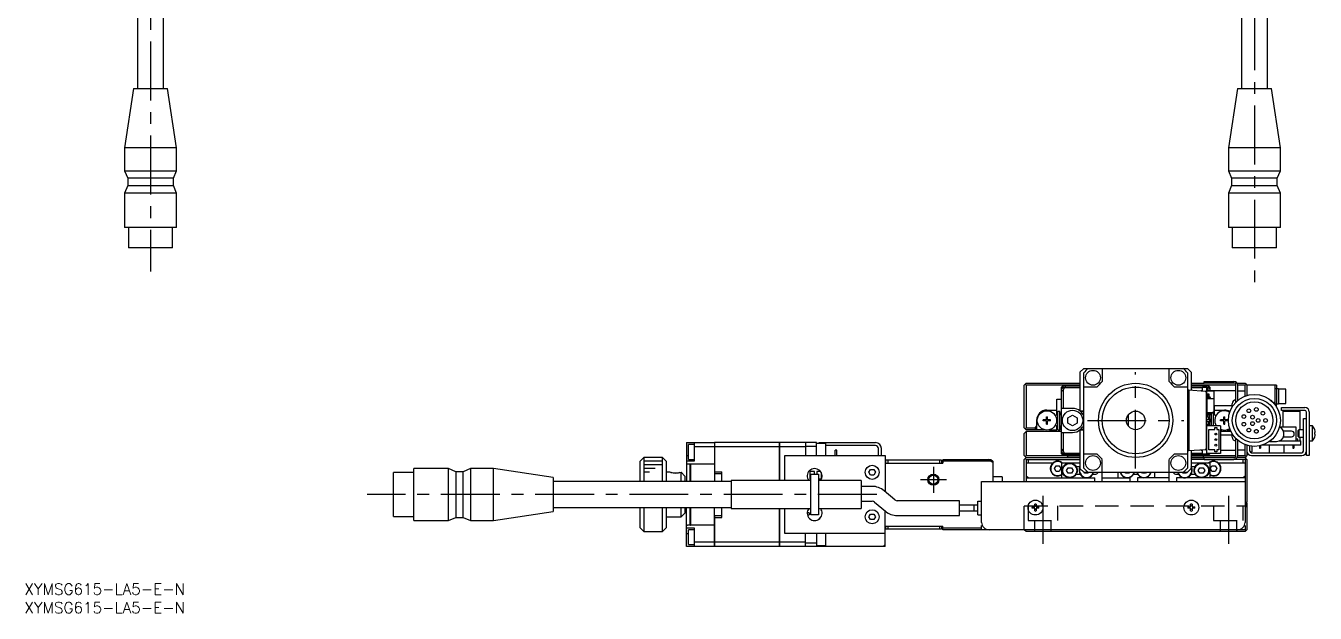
# Model space of a CAD drawing. Extents: x 0 to 729, y -8 to 401.
# Drawn here: x 0.4 to 347.8, y -8 to 150.4 of the extents above; entities that cross this region are included whole.
import ezdxf

# ---------------------------------------------------------------- set-up
doc = ezdxf.new("R2010")
doc.units = 0
doc.header["$LTSCALE"] = 0.5
doc.linetypes.add('CENTER', pattern=[50.8, 31.75, -6.35, 6.35, -6.35])
doc.linetypes.add('DASHED', pattern=[19.05, 12.7, -6.35])
for name, color, linetype in [('MSM_CENTER', 1, 'CENTER'), ('MSM_CONTINUOUS', 7, 'CONTINUOUS'), ('MSM_DASHED', 4, 'DASHED'), ('MSM_NARROW', 5, 'CONTINUOUS'), ('MSM_PART_NUMBER', 7, 'CONTINUOUS')]:
    doc.layers.add(name, color=color, linetype=linetype)
doc.styles.get("Standard").update_dxf_attribs({"font": 'txt.shx', "height": 1, "bigfont": 'bigfont.shx'})

# ---------------------------------------------------------------- blocks, each defined once
blk = doc.blocks.new('*U2')
at = {"layer": 'MSM_PART_NUMBER'}
blk.add_text('XYMSG615-LA5-E-N', height=3, dxfattribs=at).set_placement((0, -3))
blk = doc.blocks.new('*U3')
at = {"layer": 'MSM_PART_NUMBER'}
blk.add_text('XYMSG615-LA5-E-N', height=3, dxfattribs=at).set_placement((0, -8))

msp = doc.modelspace()

# ---------------------------------------------------------------- linework, layer by layer
at = {"layer": 'MSM_CENTER'}
for p, q in [((331.46, 230.51), (331.46, 80.51)), ((34, 171.59), (34, 84.16)), ((299.46, 31), (299.46, 57)), ((286.46, 44), (312.46, 44)), ((244.96, 31.5), (244.96, 24.5)), ((248.46, 28), (241.46, 28)), ((229.72, 24), (92.4, 24)), ((274.46, 23.64), (274.46, 10.71)), ((324.46, 23.64), (324.46, 10.71))]:
    msp.add_line(p, q, dxfattribs=at)
at = {"layer": 'MSM_CONTINUOUS'}
for p, q in [((327.96, 181.51), (327.96, 133.51)), ((334.96, 133.51), (334.96, 181.51)), ((30.5, 157.01), (30.5, 133.51)), ((37.5, 133.51), (37.5, 157.01)), ((29.43, 133.51), (27, 117.51)), ((29.43, 133.51), (38.57, 133.51)), ((41, 117.51), (38.57, 133.51)), ((326.89, 133.51), (324.46, 117.51)), ((326.89, 133.51), (336.03, 133.51)), ((338.46, 117.51), (336.03, 133.51)), ((41, 117.51), (27, 117.51)), ((27, 117.51), (27, 111.31)), ((41, 111.31), (41, 117.51)), ((338.46, 117.51), (324.46, 117.51)), ((324.46, 117.51), (324.46, 111.31)), ((338.46, 111.31), (338.46, 117.51)), ((27, 111.31), (41, 111.31)), ((27, 111.31), (27.85, 109.31)), ((40.15, 109.31), (41, 111.31)), ((324.46, 111.31), (338.46, 111.31)), ((324.46, 111.31), (325.31, 109.31)), ((337.61, 109.31), (338.46, 111.31)), ((40.15, 109.31), (27.85, 109.31)), ((27.85, 109.31), (27.85, 107.31)), ((40.15, 107.31), (40.15, 109.31)), ((337.61, 109.31), (325.31, 109.31)), ((325.31, 109.31), (325.31, 107.31)), ((337.61, 107.31), (337.61, 109.31)), ((27.85, 107.31), (27, 105.31)), ((41, 105.31), (27, 105.31)), ((27, 105.31), (27, 96.01)), ((27.85, 107.31), (40.15, 107.31)), ((41, 105.31), (40.15, 107.31)), ((41, 96.01), (41, 105.31)), ((325.31, 107.31), (324.46, 105.31)), ((338.46, 105.31), (324.46, 105.31)), ((324.46, 105.31), (324.46, 96.01)), ((325.31, 107.31), (337.61, 107.31)), ((338.46, 105.31), (337.61, 107.31)), ((338.46, 96.01), (338.46, 105.31)), ((41, 96.01), (27, 96.01)), ((28.05, 96.01), (28.05, 90.51)), ((39.95, 90.51), (39.95, 96.01)), ((338.46, 96.01), (324.46, 96.01)), ((325.51, 96.01), (325.51, 90.51)), ((337.41, 90.51), (337.41, 96.01)), ((39.95, 90.51), (28.05, 90.51)), ((337.41, 90.51), (325.51, 90.51)), ((285.46, 58), (284.46, 57)), ((284.46, 57), (284.46, 46.6)), ((285.46, 58), (313.46, 58)), ((285.46, 31.15), (285.46, 56.85)), ((290.46, 58), (290.46, 54.5)), ((308.46, 54.5), (308.46, 58)), ((314.46, 57), (313.46, 58)), ((313.46, 56.85), (313.46, 31.15)), ((314.46, 57), (314.46, 52.18)), ((269.46, 53.5), (269.96, 54)), ((269.46, 42), (269.46, 53.5)), ((269.71, 53.75), (269.96, 53.5)), ((269.96, 54), (284.46, 54)), ((269.96, 53.5), (269.96, 42)), ((284.46, 53.5), (269.96, 53.5)), ((279.96, 53.5), (279.46, 53)), ((279.46, 35), (279.46, 53)), ((279.46, 52.4), (279.96, 52.9)), ((279.46, 52.5), (279.56, 52.5)), ((279.96, 52.29), (279.46, 51.79)), ((279.96, 52.9), (279.96, 53.3)), ((279.96, 53.3), (284.46, 53.3)), ((280.27, 52.9), (279.96, 52.29)), ((279.96, 52.9), (284.46, 52.9)), ((279.96, 52.29), (279.96, 47.25)), ((280.46, 53.3), (280.46, 52.9)), ((288.96, 53), (285.46, 53)), ((313.46, 53), (309.96, 53)), ((313.46, 52.25), (313.76, 52.23)), ((313.76, 52.23), (318.18, 51.92)), ((313.76, 52.23), (313.76, 35.77)), ((314.46, 54), (317.96, 54)), ((326.46, 53.5), (314.46, 53.5)), ((314.46, 53.3), (318.96, 53.3)), ((314.46, 52.9), (317.46, 52.9)), ((317.46, 51.97), (317.46, 53)), ((317.46, 53), (318.66, 53)), ((317.96, 54), (317.96, 54.5)), ((317.96, 54.5), (325.96, 54.5)), ((326.26, 54), (317.96, 54)), ((318.46, 53), (318.46, 53.3)), ((318.66, 35), (318.66, 53)), ((318.66, 52.9), (318.96, 52.9)), ((318.96, 52.29), (318.66, 52.89)), ((319.46, 53), (318.96, 53.5)), ((318.96, 53.3), (318.96, 52.9)), ((318.96, 52.9), (319.46, 52.4)), ((319.35, 51.9), (318.96, 52.29)), ((318.96, 51.9), (318.96, 52.29)), ((319.36, 52.5), (319.46, 52.5)), ((319.46, 53), (319.46, 51.9)), ((326.46, 48.9), (326.46, 53.8)), ((326.83, 54), (328.96, 54)), ((326.96, 49.36), (326.96, 53.5)), ((328.96, 53.5), (326.96, 53.5)), ((328.96, 54), (329.46, 53.5)), ((328.96, 53.5), (329.21, 53.75)), ((328.96, 50.54), (328.96, 53.5)), ((337.46, 53.5), (329.46, 53.5)), ((329.46, 53.5), (329.46, 50.71)), ((336.96, 53.5), (336.96, 48.33)), ((337.96, 52.5), (336.96, 52.5)), ((337.46, 53.5), (337.46, 52.5)), ((337.46, 52.5), (337.46, 48.5)), ((337.96, 52.5), (337.96, 48.5)), ((339.96, 52.4), (337.96, 52.4)), ((339.96, 48.6), (339.96, 52.4)), ((278.26, 49.7), (279.46, 49.7)), ((278.26, 45.55), (278.26, 49.7)), ((317.46, 52), (317.04, 52)), ((318.46, 51.62), (318.46, 36.38)), ((320.66, 51.9), (318.66, 51.9)), ((318.66, 51.17), (319.21, 51.17)), ((318.66, 50.95), (318.89, 50.95)), ((318.66, 50.7), (318.89, 50.7)), ((318.66, 50.64), (318.89, 50.64)), ((318.66, 50.22), (318.75, 50.22)), ((318.76, 46.1), (318.76, 49.8)), ((318.86, 49.9), (320.44, 49.9)), ((318.89, 50.44), (318.89, 50.95)), ((318.99, 50.34), (319.32, 50.34)), ((319.32, 50.11), (318.99, 50.11)), ((319.21, 51.17), (319.21, 50.34)), ((319.21, 50.11), (319.21, 49.9)), ((319.42, 49.9), (319.42, 50.01)), ((326.46, 52), (319.46, 52)), ((319.65, 49.9), (319.65, 50.01)), ((320.54, 49.8), (320.54, 46.42)), ((320.66, 48.1), (320.66, 51.9)), ((328.96, 51.9), (326.96, 51.9)), ((327.13, 49.5), (326.96, 49.5)), ((336.96, 49), (336.65, 48.69)), ((275.56, 46.8), (278.26, 46.8)), ((277.96, 45.38), (278.26, 45.55)), ((278.46, 41.5), (278.46, 46.5)), ((278.46, 46.5), (279.06, 46.5)), ((279.06, 41.5), (279.06, 46.5)), ((279.26, 46), (279.46, 46.2)), ((279.26, 46), (279.26, 45.55)), ((279.46, 46), (279.26, 46)), ((279.46, 45.43), (279.26, 45.55)), ((282.46, 47.25), (279.46, 47.25)), ((281.21, 44.72), (282.46, 45.44)), ((282.46, 45.44), (283.71, 44.72)), ((284.46, 46.6), (285.46, 46.6)), ((284.55, 46.49), (285.46, 46.49)), ((297.46, 45.5), (297.46, 42.5)), ((318.66, 48.22), (318.76, 48.22)), ((318.66, 48.1), (318.76, 48.1)), ((318.66, 47.25), (318.76, 47.25)), ((318.66, 46.69), (318.76, 46.69)), ((318.66, 45.5), (318.66, 45.5)), ((318.89, 45.27), (318.66, 45.27)), ((318.89, 45.2), (318.66, 45.2)), ((320.12, 46), (318.86, 46)), ((318.89, 44.95), (318.89, 45.46)), ((318.9, 45.5), (319.46, 45.5)), ((319.32, 45.79), (318.99, 45.79)), ((318.99, 45.56), (319.32, 45.56)), ((319.09, 46), (319.09, 45.79)), ((319.09, 45.56), (319.09, 45.5)), ((319.21, 46), (319.21, 45.79)), ((319.21, 45.56), (319.21, 45.5)), ((319.42, 45.89), (319.42, 46)), ((319.46, 42.57), (319.46, 45.59)), ((319.66, 45.55), (319.46, 45.43)), ((319.66, 46), (319.65, 46)), ((319.65, 45.89), (319.65, 46)), ((319.66, 45.55), (319.66, 46)), ((319.66, 46), (319.66, 46)), ((319.86, 42.57), (319.86, 46)), ((320.51, 46.35), (320.19, 46.03)), ((320.46, 42.57), (320.46, 46.3)), ((320.54, 48.1), (320.66, 48.1)), ((320.54, 48), (325.46, 48)), ((320.66, 48), (320.66, 45.55)), ((320.66, 46.8), (323.36, 46.8)), ((320.66, 45.55), (320.96, 45.38)), ((325.46, 47.61), (325.46, 48.5)), ((336.82, 48.5), (337.96, 48.5)), ((337.46, 47.61), (337.46, 48.5)), ((337.96, 48.6), (339.96, 48.6)), ((338.76, 46.7), (338.76, 47.5)), ((338.76, 47.5), (345.06, 47.5)), ((344.96, 46.7), (338.76, 46.7)), ((339.21, 42.2), (339.21, 46.5)), ((339.21, 46.5), (340.21, 46.5)), ((340.21, 46.5), (340.21, 46.4)), ((342.71, 46.4), (340.21, 46.4)), ((341.01, 46.4), (341.01, 46.5)), ((341.91, 46.5), (341.01, 46.5)), ((341.39, 46.4), (341.39, 46.5)), ((341.54, 46.4), (341.54, 46.5)), ((341.91, 46.4), (341.91, 46.5)), ((342.71, 46.5), (342.71, 46.4)), ((342.71, 46.5), (343.71, 46.5)), ((343.71, 46.5), (343.71, 41.5)), ((345.46, 34.5), (345.46, 46.2)), ((346.26, 46.3), (346.26, 34.5)), ((269.96, 41.5), (269.46, 42)), ((269.96, 42), (269.71, 41.75)), ((269.96, 42), (272.26, 42)), ((272.76, 42.5), (272.26, 42)), ((272.26, 42), (272.76, 41.65)), ((272.76, 44), (272.76, 41.5)), ((274.56, 43.86), (274.56, 44.15)), ((275.36, 44.15), (274.56, 44.15)), ((275.36, 43.86), (274.56, 43.86)), ((275.09, 44.15), (275.09, 43.86)), ((275.42, 44.21), (275.42, 45)), ((275.42, 45), (275.71, 45)), ((275.71, 44.47), (275.42, 44.47)), ((275.42, 43), (275.42, 43.8)), ((275.71, 43.53), (275.42, 43.53)), ((275.42, 43), (275.71, 43)), ((275.71, 44.21), (275.71, 45)), ((275.71, 43), (275.71, 43.8)), ((276.56, 44.15), (275.77, 44.15)), ((276.56, 43.86), (275.77, 43.86)), ((276.03, 43.86), (276.03, 44.15)), ((276.56, 43.86), (276.56, 44.15)), ((278.26, 42.45), (277.96, 42.62)), ((278.26, 41.5), (278.26, 42.45)), ((279.26, 42.45), (279.46, 42.57)), ((279.26, 42.45), (279.26, 41)), ((281.21, 43.28), (281.21, 44.72)), ((282.46, 42.56), (281.21, 43.28)), ((283.71, 43.28), (282.46, 42.56)), ((283.71, 44.72), (283.71, 43.28)), ((318.89, 44.95), (318.66, 44.95)), ((318.66, 44.25), (319.46, 44.25)), ((318.66, 43.75), (319.46, 43.75)), ((318.66, 43), (319.46, 43)), ((322.36, 42.57), (318.66, 42.57)), ((318.89, 45), (319.46, 45)), ((319.09, 45), (319.09, 44.25)), ((319.09, 43.75), (319.09, 43)), ((319.21, 45), (319.21, 44.25)), ((319.21, 43.75), (319.21, 43)), ((320.81, 42.07), (321.31, 42.07)), ((320.81, 41.57), (320.81, 42.07)), ((320.96, 42.62), (320.88, 42.57)), ((321.31, 42.07), (321.31, 41.57)), ((322.36, 43.86), (322.36, 44.15)), ((323.16, 44.15), (322.36, 44.15)), ((323.16, 43.86), (322.36, 43.86)), ((322.36, 42.57), (322.36, 35.07)), ((322.89, 44.15), (322.89, 43.86)), ((323.22, 45), (323.51, 45)), ((323.22, 44.21), (323.22, 45)), ((323.51, 44.47), (323.22, 44.47)), ((323.22, 43), (323.22, 43.8)), ((323.51, 43.53), (323.22, 43.53)), ((323.22, 43), (323.51, 43)), ((323.51, 44.21), (323.51, 45)), ((323.51, 43), (323.51, 43.8)), ((324.36, 44.15), (323.57, 44.15)), ((324.36, 43.86), (323.57, 43.86)), ((323.83, 43.86), (323.83, 44.15)), ((324.36, 43.86), (324.36, 44.15)), ((342.71, 42.2), (338.23, 42.2)), ((342.71, 38.5), (342.71, 42.2)), ((344.66, 35.7), (344.66, 44.5)), ((344.66, 44.5), (345.46, 44.5)), ((347.16, 42.5), (346.26, 42.5)), ((347.16, 38.5), (347.16, 42.5)), ((269.46, 40.5), (269.96, 41)), ((269.46, 34.5), (269.46, 40.5)), ((274.85, 41.5), (269.96, 41.5)), ((269.96, 41), (269.96, 34.5)), ((279.26, 41), (269.96, 41)), ((276.28, 41.5), (278.26, 41.5)), ((278.46, 41.5), (279.06, 41.5)), ((279.46, 41.23), (279.26, 41.23)), ((279.46, 40.75), (282.46, 40.75)), ((279.96, 40.75), (279.96, 35.71)), ((284.46, 41.4), (284.46, 31)), ((285.46, 41.4), (284.46, 41.4)), ((285.46, 41.51), (284.55, 41.51)), ((319.16, 36.07), (319.16, 41.57)), ((319.16, 41.57), (320.81, 41.57)), ((321.31, 41.57), (321.86, 41.57)), ((321.86, 41.57), (321.86, 36.07)), ((322.36, 41.5), (322.65, 41.5)), ((325.14, 41), (322.36, 41)), ((325.46, 40), (322.36, 40)), ((324.08, 41.5), (324.92, 41.5)), ((325.46, 39.5), (325.46, 40.39)), ((326.46, 34.2), (326.46, 39.1)), ((326.96, 34.5), (326.96, 38.64)), ((326.96, 38.5), (327.13, 38.5)), ((335.59, 38.35), (337.46, 38.35)), ((338.22, 38.5), (343.96, 38.5)), ((341.46, 41.1), (339.32, 41.1)), ((339.32, 39.6), (341.46, 39.6)), ((342.71, 39.05), (343.17, 39.05)), ((343.17, 38.5), (343.17, 39.05)), ((343.46, 41.5), (343.26, 41.3)), ((343.26, 39.7), (343.26, 41.3)), ((343.26, 39.7), (343.46, 39.5)), ((343.46, 41.5), (343.46, 39.5)), ((344.66, 41.5), (343.46, 41.5)), ((343.46, 39.5), (344.66, 39.5)), ((343.71, 39.5), (343.71, 38.5)), ((343.96, 37.3), (343.96, 38.5)), ((346.26, 38.5), (347.16, 38.5)), ((347.72, 41.43), (347.72, 41.45)), ((347.72, 40.7), (347.85, 40.7)), ((347.72, 40.3), (347.72, 40.7)), ((347.85, 40.3), (347.72, 40.3)), ((347.72, 39.55), (347.72, 39.57)), ((178.46, 38), (178.46, 27.5)), ((178.46, 38), (185.96, 38)), ((178.96, 33.5), (178.96, 37.5)), ((180.46, 37.5), (178.96, 37.5)), ((180.46, 38), (180.46, 33)), ((185.96, 36.85), (180.46, 36.85)), ((185.96, 38), (185.96, 27.5)), ((185.96, 37.99), (185.97, 37.99)), ((185.96, 36.84), (185.97, 36.84)), ((185.97, 38), (185.97, 29.65)), ((203.46, 38), (185.97, 38)), ((203.46, 36.85), (185.97, 36.85)), ((203.46, 27.75), (203.46, 38)), ((203.46, 37.99), (203.47, 37.99)), ((203.46, 36.84), (203.47, 36.84)), ((213.46, 38), (203.47, 38)), ((203.47, 38), (203.47, 27.75)), ((210.46, 36.85), (203.47, 36.85)), ((210.46, 38), (210.46, 34.5)), ((213.46, 37), (210.46, 37)), ((213.46, 34.5), (213.46, 38)), ((215.96, 37.75), (213.46, 37.75)), ((214.16, 37.75), (214.16, 38)), ((214.16, 38), (229.36, 38)), ((214.66, 38), (214.66, 37.75)), ((215.96, 34.5), (215.96, 37.75)), ((229.36, 37.2), (215.96, 37.2)), ((218.46, 34.5), (218.46, 36)), ((218.96, 36), (218.46, 36)), ((218.96, 34.5), (218.96, 36)), ((230.16, 34.5), (230.16, 36.4)), ((230.96, 34.5), (230.96, 36.4)), ((279.46, 36.21), (279.96, 35.71)), ((279.96, 35.1), (279.46, 35.6)), ((279.46, 35.5), (279.56, 35.5)), ((279.46, 35), (279.96, 34.5)), ((279.96, 35.71), (280.27, 35.1)), ((279.96, 34.7), (279.96, 35.1)), ((284.46, 35.1), (279.96, 35.1)), ((280.46, 35.1), (280.46, 34.7)), ((285.46, 35), (288.96, 35)), ((309.96, 35), (313.46, 35)), ((313.76, 35.77), (313.46, 35.75)), ((318.18, 36.08), (313.76, 35.77)), ((314.46, 35.82), (314.46, 31)), ((317.46, 35.1), (314.46, 35.1)), ((317.04, 36), (317.46, 36)), ((317.46, 35), (317.46, 36.03)), ((317.46, 35), (318.66, 35)), ((318.46, 34.7), (318.46, 35)), ((322.36, 35.07), (318.66, 35.07)), ((318.96, 35.07), (318.96, 34.7)), ((318.96, 34.5), (319.46, 35)), ((320.81, 36.07), (319.16, 36.07)), ((319.46, 35), (319.46, 35.07)), ((320.81, 35.57), (320.81, 36.07)), ((321.31, 35.57), (320.81, 35.57)), ((321.86, 36.07), (321.31, 36.07)), ((321.31, 36.07), (321.31, 35.57)), ((322.36, 36), (326.46, 36)), ((326.96, 36.1), (328.96, 36.1)), ((328.96, 34.5), (328.96, 37.46)), ((329.46, 37.29), (329.46, 34.5)), ((330.26, 35.7), (330.26, 37.1)), ((330.31, 35.5), (330.76, 35.5)), ((330.66, 35.3), (344.26, 35.3)), ((330.76, 37.04), (330.76, 35.5)), ((332.84, 37.14), (332.84, 36.5)), ((332.84, 36.5), (333.09, 36.5)), ((333.09, 37.19), (333.09, 36.5)), ((343.96, 37.3), (333.49, 37.3)), ((335.46, 37.3), (335.46, 35.3)), ((339.46, 35.3), (339.46, 37.3)), ((341.84, 37.3), (341.84, 36.5)), ((341.84, 36.5), (342.09, 36.5)), ((342.09, 37.3), (342.09, 36.5)), ((166.96, 34), (165.96, 33)), ((165.96, 27.5), (165.96, 33)), ((166.96, 34), (166.96, 27.5)), ((171.96, 34), (166.96, 34)), ((171.96, 27.5), (171.96, 34)), ((172.96, 33), (171.96, 34)), ((172.96, 33), (172.96, 27.5)), ((178.46, 34.5), (178.96, 34.5)), ((180.46, 33), (178.46, 33)), ((178.66, 32.23), (178.46, 32.23)), ((178.66, 32.25), (178.66, 32.23)), ((178.66, 32.25), (179.46, 32.25)), ((178.96, 33.5), (180.46, 33.5)), ((179.46, 27.5), (179.46, 32.25)), ((179.46, 32.24), (179.47, 32.24)), ((179.47, 32.25), (179.47, 27.5)), ((179.47, 32.25), (185.96, 32.25)), ((204.96, 34.5), (231.96, 34.5)), ((204.96, 27.75), (204.96, 34.5)), ((231.96, 34.5), (231.96, 24.79)), ((247.16, 33.3), (231.96, 33.3)), ((231.96, 32.5), (247.46, 32.5)), ((232.16, 32.5), (232.16, 33.3)), ((232.66, 33.3), (232.66, 32.5)), ((246.66, 32.5), (246.66, 33.3)), ((247.16, 33.3), (247.16, 32.5)), ((247.46, 33.5), (247.46, 32.5)), ((247.46, 33.5), (260.46, 33.5)), ((260.35, 33), (247.46, 33)), ((260.35, 33), (259.85, 33.5)), ((260.96, 32.69), (260.35, 33)), ((260.46, 33.5), (260.96, 33)), ((260.96, 33), (260.96, 27.5)), ((269.96, 34), (269.46, 34.5)), ((269.46, 33.5), (269.96, 34)), ((269.46, 27.5), (269.46, 33.5)), ((269.96, 34.5), (269.71, 34.25)), ((269.71, 33.75), (269.96, 33.5)), ((269.96, 34.5), (284.46, 34.5)), ((269.96, 34), (284.46, 34)), ((269.96, 33.5), (284.46, 33.5)), ((269.96, 33.5), (269.96, 27.5)), ((277.14, 32.5), (269.96, 32.5)), ((270.46, 33.5), (270.46, 32.5)), ((277.59, 31), (278.03, 31.75)), ((278.03, 31.75), (278.89, 31.75)), ((278.89, 31.75), (279.33, 31)), ((284.46, 32.5), (279.46, 32.5)), ((279.46, 32.5), (279.46, 28.5)), ((284.46, 34.7), (279.96, 34.7)), ((281.31, 34.35), (280.96, 34)), ((284.46, 34.35), (281.31, 34.35)), ((284.46, 31.5), (283.44, 31.5)), ((290.46, 27.5), (290.46, 33.5)), ((308.46, 27.5), (308.46, 33.5)), ((318.96, 34.7), (314.46, 34.7)), ((314.46, 34.5), (326.46, 34.5)), ((317.61, 34.35), (314.46, 34.35)), ((314.46, 34), (326.26, 34)), ((317.96, 33.5), (314.46, 33.5)), ((319.46, 32.5), (314.46, 32.5)), ((315.48, 31.5), (314.46, 31.5)), ((317.96, 34), (317.61, 34.35)), ((317.96, 33.5), (317.96, 34)), ((326.26, 34), (317.96, 34)), ((317.96, 33.5), (325.96, 33.5)), ((319.46, 32.5), (319.46, 28.5)), ((319.59, 31), (320.03, 31.75)), ((320.03, 31.75), (320.89, 31.75)), ((320.89, 31.75), (321.33, 31)), ((328.96, 32.5), (321.78, 32.5)), ((328.96, 33.5), (325.96, 33.5)), ((328.96, 34), (326.83, 34)), ((326.96, 34.5), (328.96, 34.5)), ((328.46, 32.5), (328.46, 33.5)), ((329.21, 34.25), (328.96, 34.5)), ((329.46, 34.5), (328.96, 34)), ((329.46, 33.5), (328.96, 34)), ((328.96, 33.5), (329.21, 33.75)), ((328.96, 33.5), (328.96, 16.5)), ((329.46, 33.5), (329.46, 22)), ((330.66, 34.5), (344.26, 34.5)), ((346.26, 34.5), (345.46, 34.5)), ((99.46, 18.05), (99.46, 29.95)), ((104.96, 29.95), (99.46, 29.95)), ((104.96, 17), (104.96, 31)), ((114.26, 31), (104.96, 31)), ((114.26, 17), (114.26, 31)), ((116.26, 30.15), (114.26, 31)), ((116.26, 30.15), (116.26, 17.85)), ((118.26, 30.15), (116.26, 30.15)), ((120.26, 31), (118.26, 30.15)), ((118.26, 17.85), (118.26, 30.15)), ((120.26, 31), (120.26, 17)), ((126.46, 31), (120.26, 31)), ((126.46, 17), (126.46, 31)), ((142.46, 28.57), (126.46, 31)), ((142.46, 28.57), (142.46, 19.43)), ((173.96, 30), (172.96, 30)), ((176.71, 30), (176.71, 30)), ((176.96, 27.5), (176.96, 30)), ((176.96, 30), (177.96, 29)), ((177.96, 29), (177.96, 27.5)), ((185.96, 29.65), (187.96, 29.65)), ((185.97, 30.15), (187.96, 30.15)), ((187.96, 27.5), (187.96, 30.15)), ((211.64, 30.22), (211.64, 28.22)), ((212.89, 30.22), (211.64, 30.22)), ((211.64, 28.22), (211.96, 28.22)), ((211.96, 18.5), (211.96, 29.5)), ((211.96, 29.5), (213.96, 29.5)), ((212.89, 29.5), (212.89, 30.22)), ((214.54, 30.22), (213.54, 30.22)), ((213.54, 30.22), (213.54, 29.5)), ((213.96, 29.5), (213.96, 18.5)), ((213.96, 28.22), (214.79, 28.22)), ((214.79, 28.22), (214.79, 29.8)), ((227.59, 30), (228.03, 30.75)), ((228.03, 29.25), (227.59, 30)), ((228.03, 30.75), (228.89, 30.75)), ((228.89, 29.25), (228.03, 29.25)), ((228.89, 30.75), (229.33, 30)), ((229.33, 30), (228.89, 29.25)), ((263.46, 28.75), (260.96, 28.75)), ((263.46, 28.75), (263.46, 27.5)), ((270.46, 28.5), (269.96, 29)), ((269.96, 28.5), (288.46, 28.5)), ((278.03, 30.25), (277.59, 31)), ((278.89, 30.25), (278.03, 30.25)), ((279.33, 31), (278.89, 30.25)), ((280.84, 30.5), (281.28, 31.25)), ((281.28, 29.75), (280.84, 30.5)), ((281.28, 31.25), (282.14, 31.25)), ((282.14, 29.75), (281.28, 29.75)), ((282.14, 31.25), (282.58, 30.5)), ((282.58, 30.5), (282.14, 29.75)), ((283.44, 29.5), (284.48, 29.5)), ((284.46, 31), (285.46, 30)), ((285.46, 30), (313.46, 30)), ((285.78, 29.75), (285.63, 30)), ((286.64, 29.75), (285.78, 29.75)), ((286.79, 30), (286.64, 29.75)), ((287.94, 29.5), (288.46, 29.5)), ((288.46, 27.5), (288.46, 28.5)), ((290.46, 28.5), (297.96, 28.5)), ((294.66, 30), (294.66, 28.5)), ((296.78, 29.75), (296.63, 30)), ((297.64, 29.75), (296.78, 29.75)), ((297.79, 30), (297.64, 29.75)), ((297.96, 27.5), (297.96, 28.5)), ((298.94, 29.5), (299.98, 29.5)), ((308.46, 28.5), (299.96, 28.5)), ((299.96, 28.5), (299.96, 27.5)), ((301.28, 29.75), (301.13, 30)), ((302.14, 29.75), (301.28, 29.75)), ((302.29, 30), (302.14, 29.75)), ((304.66, 28.5), (304.66, 30)), ((310.46, 29.5), (310.98, 29.5)), ((328.96, 28.5), (310.46, 28.5)), ((310.46, 28.5), (310.46, 27.5)), ((312.28, 29.75), (312.13, 30)), ((313.14, 29.75), (312.28, 29.75)), ((313.29, 30), (313.14, 29.75)), ((313.46, 30), (314.46, 31)), ((314.44, 29.5), (315.48, 29.5)), ((316.34, 30.5), (316.78, 31.25)), ((316.78, 29.75), (316.34, 30.5)), ((316.78, 31.25), (317.64, 31.25)), ((317.64, 29.75), (316.78, 29.75)), ((317.64, 31.25), (318.08, 30.5)), ((318.08, 30.5), (317.64, 29.75)), ((320.03, 30.25), (319.59, 31)), ((320.89, 30.25), (320.03, 30.25)), ((321.33, 31), (320.89, 30.25)), ((328.96, 29), (328.46, 28.5)), ((190.46, 27.5), (142.46, 27.5)), ((190.46, 27.75), (190.46, 20.25)), ((211.96, 27.75), (190.46, 27.75)), ((225.46, 27.75), (213.96, 27.75)), ((225.46, 27.75), (225.46, 20.25)), ((228.45, 26.21), (225.46, 26.21)), ((234.59, 22.58), (231.67, 25.04)), ((257.96, 16.5), (257.96, 27.5)), ((257.96, 27.5), (328.96, 27.5)), ((225.46, 22.21), (228.45, 22.21)), ((229.09, 21.97), (232.02, 19.52)), ((251.96, 22.35), (235.23, 22.35)), ((251.96, 18.35), (251.96, 22.35)), ((256.96, 21.1), (251.96, 21.1)), ((255.96, 19.6), (255.96, 21.1)), ((256.96, 22.2), (257.96, 22.2)), ((256.96, 18.5), (256.96, 22.2)), ((272.26, 20.7), (272.26, 21.43)), ((272.66, 21.43), (272.66, 20.7)), ((314.26, 20.7), (314.26, 21.43)), ((314.66, 21.43), (314.66, 20.7)), ((329.21, 21.75), (328.96, 22)), ((329.46, 22), (328.96, 21.5)), ((328.96, 21.4), (329.06, 21.4)), ((329.46, 21.23), (328.96, 21.23)), ((328.96, 20.5), (329.46, 21)), ((328.96, 21), (329.46, 21)), ((329.36, 21.9), (329.36, 21.7)), ((329.36, 21.8), (329.46, 21.7)), ((329.46, 21.7), (329.46, 14.5)), ((99.46, 18.05), (104.96, 18.05)), ((114.26, 17), (116.26, 17.85)), ((116.26, 17.85), (118.26, 17.85)), ((118.26, 17.85), (120.26, 17)), ((126.46, 17), (142.46, 19.43)), ((142.46, 20.5), (190.46, 20.5)), ((165.96, 15), (165.96, 20.5)), ((166.96, 20.5), (166.96, 14)), ((171.96, 14), (171.96, 20.5)), ((172.96, 20.5), (172.96, 15)), ((172.96, 18), (176.96, 18)), ((176.96, 18), (176.96, 20.5)), ((177.96, 19), (176.96, 18)), ((177.96, 20.5), (177.96, 19)), ((178.46, 10), (178.46, 20.5)), ((179.46, 15.75), (179.46, 20.5)), ((179.47, 20.5), (179.47, 15.75)), ((185.96, 10), (185.96, 20.5)), ((185.96, 18.35), (187.96, 18.35)), ((185.97, 18.35), (185.97, 10)), ((185.97, 17.85), (187.96, 17.85)), ((187.96, 17.85), (187.96, 20.5)), ((190.46, 20.25), (211.96, 20.25)), ((203.46, 10), (203.46, 20.25)), ((203.47, 20.25), (203.47, 10)), ((204.96, 13.5), (204.96, 20.25)), ((211.46, 19.07), (210.96, 19.07)), ((211.01, 18.57), (211.46, 18.57)), ((211.27, 20.07), (211.46, 20.07)), ((211.46, 20.25), (211.46, 20.07)), ((211.46, 19.07), (211.46, 18.57)), ((213.96, 18.5), (211.96, 18.5)), ((213.96, 20.25), (225.46, 20.25)), ((227.59, 18), (228.03, 18.75)), ((228.03, 17.25), (227.59, 18)), ((228.03, 18.75), (228.89, 18.75)), ((228.89, 18.75), (229.33, 18)), ((229.33, 18), (228.89, 17.25)), ((231.96, 10), (231.96, 19.57)), ((235.23, 18.35), (251.96, 18.35)), ((251.96, 19.6), (256.96, 19.6)), ((256.96, 18.5), (257.96, 18.5)), ((271.53, 20.7), (272.26, 20.7)), ((272.26, 20.3), (271.53, 20.3)), ((272.26, 19.57), (272.26, 20.3)), ((272.66, 20.7), (273.39, 20.7)), ((272.66, 20.3), (272.66, 19.57)), ((273.39, 20.3), (272.66, 20.3)), ((313.53, 20.7), (314.26, 20.7)), ((314.26, 20.3), (313.53, 20.3)), ((314.26, 19.57), (314.26, 20.3)), ((314.66, 20.7), (315.39, 20.7)), ((314.66, 20.3), (314.66, 19.57)), ((315.39, 20.3), (314.66, 20.3)), ((104.96, 17), (114.26, 17)), ((120.26, 17), (126.46, 17)), ((165.96, 15), (166.96, 14)), ((166.96, 14), (171.96, 14)), ((171.96, 14), (172.96, 15)), ((178.46, 15.77), (178.66, 15.77)), ((178.46, 15), (180.46, 15)), ((178.66, 15.77), (178.66, 15.75)), ((179.46, 15.75), (178.66, 15.75)), ((178.96, 10.5), (178.96, 14.5)), ((180.46, 14.5), (178.96, 14.5)), ((179.46, 15.76), (179.47, 15.76)), ((185.96, 15.75), (179.47, 15.75)), ((180.46, 15), (180.46, 10)), ((228.89, 17.25), (228.03, 17.25)), ((231.96, 15.5), (247.46, 15.5)), ((232.16, 14.7), (232.16, 15.5)), ((247.16, 14.7), (232.16, 14.7)), ((232.66, 15.5), (232.66, 14.7)), ((246.66, 14.7), (246.66, 15.5)), ((247.16, 15.5), (247.16, 14.7)), ((247.46, 14.5), (247.46, 15.5)), ((247.46, 15), (257.96, 15)), ((328.96, 14.5), (247.46, 14.5)), ((257.96, 14.5), (257.96, 15.7)), ((269.96, 14), (269.46, 14.5)), ((269.96, 14.5), (269.71, 14.25)), ((328.96, 14), (269.96, 14)), ((328.96, 15.7), (328.96, 14.5)), ((329.21, 14.25), (328.96, 14.5)), ((328.96, 14), (329.46, 14.5)), ((178.46, 13.5), (178.96, 13.5)), ((178.96, 10.5), (180.46, 10.5)), ((185.96, 11.15), (180.46, 11.15)), ((185.96, 11.16), (185.97, 11.16)), ((203.46, 11.15), (185.97, 11.15)), ((203.46, 11.16), (203.47, 11.16)), ((210.46, 11.15), (203.47, 11.15)), ((231.96, 13.5), (204.96, 13.5)), ((210.46, 10), (210.46, 13.5)), ((210.46, 11), (213.46, 11)), ((213.46, 13.5), (213.46, 10)), ((215.96, 10.25), (215.96, 13.5)), ((231.96, 10.5), (231.46, 10)), ((185.96, 10), (178.46, 10)), ((185.96, 10.01), (185.97, 10.01)), ((203.46, 10), (185.97, 10)), ((203.46, 10.01), (203.47, 10.01)), ((231.96, 10), (203.47, 10)), ((213.46, 10.25), (215.96, 10.25))]:
    msp.add_line(p, q, dxfattribs=at)
for centre, radius in [((287.96, 55.5), 2), ((310.96, 55.5), 2), ((299.46, 44), 10), ((299.46, 44), 9), ((331.46, 44), 7), ((331.46, 44), 5.95), ((331.46, 44), 5), ((275.56, 44), 2.6), ((282.46, 44), 2.75), ((299.46, 44), 2.5), ((328.64, 45.03), 0.5), ((329.96, 46.6), 0.5), ((330.96, 44.87), 0.5), ((331.98, 46.95), 0.5), ((333.76, 45.93), 0.5), ((328.64, 42.97), 0.5), ((329.96, 41.4), 0.5), ((330.96, 43.13), 0.5), ((332.46, 44), 0.5), ((333.76, 42.07), 0.5), ((334.46, 44), 0.5), ((321.06, 40.32), 0.25), ((321.06, 38.82), 0.25), ((331.98, 41.05), 0.5), ((321.06, 37.32), 0.25), ((228.46, 30), 1.9), ((281.71, 30.5), 2), ((281.71, 30.5), 1.9), ((287.96, 32.5), 2), ((310.96, 32.5), 2), ((317.21, 30.5), 2), ((317.21, 30.5), 1.9), ((244.96, 28), 1.23), ((272.46, 20.5), 2), ((314.46, 20.5), 2), ((228.46, 18), 1.9)]:
    msp.add_circle(centre, radius, dxfattribs=at)
for centre, radius, start, end in [((299.46, 44), 19, 132.5369, 137.4631), ((299.46, 44), 19, 42.5369, 47.4631), ((276.3, 67.16), 19, 311.7998, 318.2002), ((322.63, 67.16), 19, 221.7998, 228.2002), ((325.96, 53.5), 1, 0, 90), ((326.26, 53.8), 0.2, 0, 90), ((318.16, 51.62), 0.3, 0, 86), ((318.99, 50.44), 0.33, 180, 270), ((318.86, 49.8), 0.1, 90, 180), ((318.99, 50.44), 0.1, 180, 270), ((319.32, 50.01), 0.33, 0, 90), ((319.32, 50.01), 0.1, 0, 90), ((320.44, 49.8), 0.1, 0, 90), ((326.46, 48.5), 1, 90, 180), ((335.46, 48.5), 1, 36.87, 61.0012), ((275.56, 44), 2.8, 90, 180), ((278.76, 44), 1.59, 100.893, 126.1972), ((278.88, 43.89), 1.75, 121.3783, 127.006), ((278.76, 44), 1.59, 63.8358, 79.1069), ((282.46, 44), 3.25, 49.9955, 90), ((282.46, 44), 3.25, 22.6057, 49.9942), ((318.99, 45.46), 0.33, 90, 180), ((318.86, 46.1), 0.1, 180, 270), ((318.99, 45.46), 0.1, 90, 180), ((319.32, 45.89), 0.1, 270, 0), ((319.32, 45.89), 0.33, 270, 0), ((320.16, 44), 1.59, 100.893, 116.1641), ((320.12, 46.1), 0.1, 270, 315), ((320.16, 44), 1.59, 53.8027, 79.1069), ((320.44, 46.42), 0.1, 315, 0), ((323.36, 44), 2.6, 56.3001, 213.2352), ((320.05, 43.89), 1.75, 52.994, 58.6217), ((323.36, 44), 2.8, 57.383, 90), ((344.96, 46.2), 0.5, 0, 90), ((345.06, 46.3), 1.2, 0, 90), ((275.36, 44.21), 0.06, 270, 0), ((275.36, 43.8), 0.06, 0, 90), ((275.77, 44.21), 0.06, 180, 270), ((275.77, 43.8), 0.06, 90, 180), ((278.88, 44.12), 1.75, 232.994, 238.6217), ((278.76, 44), 1.59, 233.8028, 259.107), ((278.76, 44), 1.59, 280.8931, 296.1642), ((281.96, 44), 2.6, 164.0576, 195.9424), ((282.46, 44), 3.25, 310.0056, 337.3864), ((316.96, 44), 2.6, 344.0576, 15.9424), ((320.16, 44), 1.59, 296.1505, 306.1973), ((320.05, 44.12), 1.75, 301.3783, 307.006), ((323.36, 44), 2.6, 247.3801, 303.6999), ((323.16, 44.21), 0.06, 270, 0), ((323.16, 43.8), 0.06, 0, 90), ((323.57, 44.21), 0.06, 180, 270), ((323.57, 43.8), 0.06, 90, 180), ((337.46, 40.35), 2, 270, 67.5377), ((344.66, 40.5), 3.2, 17.27, 38.6822), ((282.46, 44), 3.25, 270, 310.0046), ((326.46, 39.5), 1, 180, 270), ((335.46, 39.5), 1, 298.9988, 324.9004), ((341.46, 40.35), 0.75, 270, 90), ((344.66, 40.5), 3.2, 321.3178, 342.73), ((344.66, 40.5), 3.19, 3.5904, 16.9053), ((344.66, 40.5), 3.19, 343.0947, 356.4097), ((229.36, 36.4), 1.6, 0, 90), ((229.36, 36.4), 0.8, 0, 90), ((276.3, 20.84), 19, 41.7998, 48.2002), ((322.63, 20.84), 19, 131.7998, 138.2002), ((318.16, 36.38), 0.3, 274, 0), ((330.66, 35.7), 1.2, 180, 270), ((330.66, 35.7), 0.4, 180, 270), ((344.26, 35.7), 0.4, 270, 0), ((344.26, 35.7), 1.2, 270, 0), ((278.46, 31), 2, 48.5904, 300), ((278.46, 31), 1.9, 52.1364, 301.7569), ((286.21, 30.5), 2, 151.045, 345.5225), ((312.71, 30.5), 2, 194.4775, 28.955), ((320.46, 31), 2, 240, 131.4096), ((320.46, 31), 1.9, 238.2431, 127.8637), ((325.96, 34.5), 1, 270, 0), ((326.26, 34.2), 0.2, 270, 0), ((175.46, 35.87), 6, 257.9764, 282.0236), ((212.96, 29), 2, 321.3178, 218.6822), ((286.21, 30.5), 1.9, 157.0805, 344.7425), ((299.46, 44), 19, 222.5369, 227.4631), ((288.46, 30.5), 1, 270, 329.9999), ((297.21, 30.5), 2, 194.4775, 345.5225), ((297.21, 30.5), 1.9, 195.2576, 344.7425), ((301.71, 30.5), 2, 194.4775, 345.5225), ((301.71, 30.5), 1.9, 195.2576, 344.7425), ((310.46, 30.5), 1, 210.0001, 270), ((312.71, 30.5), 1.9, 195.2576, 22.9196), ((299.46, 44), 19, 312.5369, 317.4631), ((228.45, 21.21), 5, 50, 90), ((228.45, 21.21), 1, 50, 90), ((235.23, 23.35), 1, 230, 270), ((272.46, 20.5), 0.95, 77.8468, 102.1532), ((272.46, 20.5), 0.435, 62.6335, 117.3665), ((314.46, 20.5), 0.95, 77.8468, 102.1532), ((314.46, 20.5), 0.435, 62.6335, 117.3665), ((329.06, 21.7), 0.3, 270, 0), ((212.96, 19), 2, 141.3178, 38.6822), ((214.26, 17.33), 0.2, 75.0744, 180.8063), ((235.23, 23.35), 5, 230, 270), ((272.46, 20.5), 0.95, 167.8468, 192.1532), ((272.46, 20.5), 0.435, 152.6335, 207.3665), ((272.46, 20.5), 0.435, 242.6335, 297.3665), ((272.46, 20.5), 0.95, 257.8468, 282.1532), ((272.46, 20.5), 0.435, 332.6335, 27.3665), ((272.46, 20.5), 0.95, 347.8468, 12.1532), ((314.46, 20.5), 0.95, 167.8468, 192.1532), ((314.46, 20.5), 0.435, 152.6335, 207.3665), ((314.46, 20.5), 0.435, 242.6335, 297.3665), ((314.46, 20.5), 0.95, 257.8468, 282.1532), ((314.46, 20.5), 0.435, 332.6335, 27.3665), ((314.46, 20.5), 0.95, 347.8468, 12.1532), ((259.96, 16.5), 2, 180, 270), ((326.96, 16.5), 2, 270, 0)]:
    msp.add_arc(centre, radius, start, end, dxfattribs=at)
at = {"layer": 'MSM_DASHED'}
for p, q in [((269.46, 21), (328.96, 21)), ((269.46, 14.5), (269.46, 21)), ((270.46, 21), (270.46, 17)), ((278.46, 17), (278.46, 21)), ((320.46, 21), (320.46, 17)), ((328.46, 17), (328.46, 21)), ((270.46, 17), (278.46, 17)), ((272.21, 17), (272.21, 14)), ((276.71, 14), (276.71, 17)), ((320.46, 17), (328.46, 17)), ((322.21, 17), (322.21, 14)), ((326.71, 14), (326.71, 17))]:
    msp.add_line(p, q, dxfattribs=at)
at = {"layer": 'MSM_NARROW'}
for p, q in [((171.96, 33), (166.96, 33)), ((171.96, 32), (166.96, 32)), ((169.96, 31), (166.96, 31)), ((168.46, 30), (166.96, 30)), ((174.2, 29.94), (173.96, 30))]:
    msp.add_line(p, q, dxfattribs=at)
msp.add_circle((244.96, 28), 1.5, dxfattribs=at)
msp.add_arc((175.46, 35.79), 5.98, 257.788, 284.5016, dxfattribs=at)

# ---------------------------------------------------------------- block references
at = {"layer": 'MSM_CONTINUOUS'}
for name in ['*U2', '*U3']:
    msp.add_blockref(name, (0, 0), dxfattribs=at)

doc.saveas('drawing.dxf')
